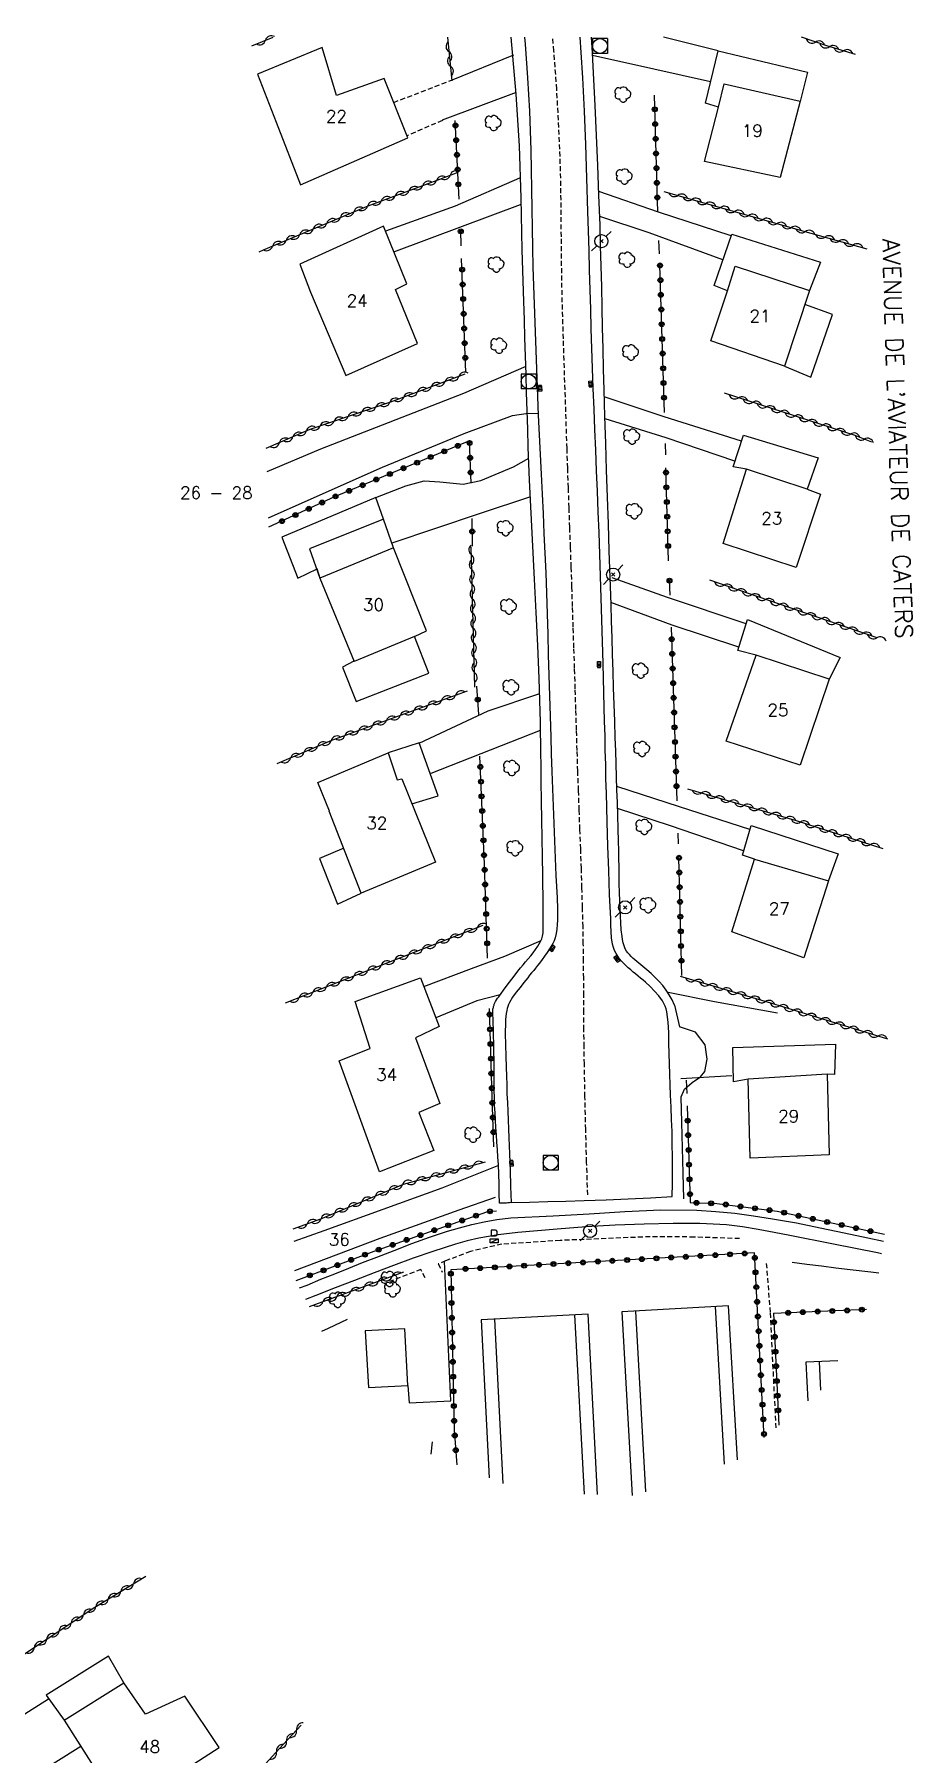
# Model space of a CAD drawing. Header units: millimetres. Extents: x 157000 to 158001, y 157000 to 158002.
# Drawn here: x 157457.6 to 157547.1, y 157825 to 158000.3 of the extents above; entities that cross this region are included whole.
import ezdxf
from ezdxf.enums import TextEntityAlignment as Align

# ---------------------------------------------------------------- set-up
doc = ezdxf.new("R2010")
doc.units = ezdxf.units.MM
doc.linetypes.add('DASHED', pattern=[0.75, 0.5, -0.25])
doc.layers.get('0').update_dxf_attribs({"linetype": 'CONTINUOUS'})
for name, color, linetype in [('W0001', 6, 'DASHED'), ('W0014', 7, 'CONTINUOUS'), ('W0017', 7, 'CONTINUOUS'), ('W0101', 7, 'CONTINUOUS'), ('W0104', 1, 'CONTINUOUS'), ('W0112', 1, 'DASHED'), ('W0211', 2, 'CONTINUOUS'), ('W0300', 7, 'CONTINUOUS'), ('W0310', 3, 'CONTINUOUS'), ('W0323', 7, 'CONTINUOUS'), ('W0333', 7, 'CONTINUOUS'), ('W0401', 7, 'CONTINUOUS'), ('W0420', 7, 'CONTINUOUS'), ('W0438', 7, 'CONTINUOUS'), ('W0473', 7, 'CONTINUOUS'), ('W0989', 7, 'CONTINUOUS'), ('W0991', 7, 'CONTINUOUS')]:
    doc.layers.add(name, color=color, linetype=linetype)
doc.styles.get("Standard").update_dxf_attribs({"font": 'romans.shx', "width": 0.85})

# ---------------------------------------------------------------- blocks, each defined once
blk = doc.blocks.new('T473')
for p, q in [((-0.166667, 0.166667), (0.166667, -0.166667)), ((-0.166667, -0.166667), (0.166667, 0.166667)), ((0.500001, 0.500001), (1.000002, 1.000002)), ((-1.000002, -1.000002), (-0.500001, -0.500001))]:
    blk.add_line(p, q)
blk.add_ellipse((0, 0), major_axis=(0.471405, 0.471405), ratio=1, start_param=5.4977871438, end_param=11.780972451)
blk = doc.blocks.new('T401')
for p, q in [((-0.3, 0.3), (0, 0.3)), ((-0.3, -0.25), (-0.3, 0.3)), ((-0.3, 0.15), (0, 0.15)), ((-0.3, 0), (0, 0)), ((0, 0.3), (0, -0.25)), ((-0.3, -0.15), (0, -0.15)), ((-0.3, -0.25), (-0.3, -0.3)), ((-0.3, -0.3), (0, -0.3)), ((0, -0.3), (0, -0.25))]:
    blk.add_line(p, q)
blk = doc.blocks.new('T300')
for p, q in [((-0.8, 0.51), (-0.86, 0.34)), ((-0.86, 0.34), (-0.86, 0.17)), ((-0.86, 0.17), (-0.74, 0.06)), ((-0.69, 0.63), (-0.8, 0.51)), ((-0.8, -0.06), (-0.74, 0.06)), ((-0.74, 0.06), (-0.69, 0.11)), ((-0.57, 0.69), (-0.69, 0.63)), ((-0.46, 0.69), (-0.57, 0.69)), ((-0.29, 0.63), (-0.46, 0.69)), ((-0.29, 0.63), (-0.17, 0.74)), ((-0.23, 0.57), (-0.29, 0.63)), ((-0.17, 0.74), (-0.06, 0.8)), ((-0.06, 0.8), (0.06, 0.8)), ((0.06, 0.8), (0.23, 0.74)), ((0.23, 0.74), (0.34, 0.63)), ((0.34, 0.63), (0.4, 0.51)), ((0.46, 0.46), (0.34, 0.46)), ((0.4, 0.51), (0.4, 0.46)), ((0.57, 0.4), (0.46, 0.46)), ((0.57, 0.4), (0.69, 0.29)), ((0.69, 0.29), (0.74, 0.17)), ((0.74, 0.06), (0.69, -0.17)), ((0.74, 0.17), (0.74, 0.06)), ((-0.8, -0.17), (-0.8, -0.06)), ((-0.8, -0.23), (-0.8, -0.17)), ((-0.74, -0.34), (-0.8, -0.23)), ((-0.69, -0.4), (-0.74, -0.34)), ((-0.51, -0.46), (-0.69, -0.4)), ((-0.4, -0.46), (-0.51, -0.46)), ((-0.4, -0.46), (-0.34, -0.46)), ((-0.34, -0.46), (-0.34, -0.4)), ((-0.34, -0.51), (-0.34, -0.46)), ((-0.29, -0.63), (-0.34, -0.51)), ((-0.17, -0.74), (-0.29, -0.63)), ((-0.06, -0.8), (-0.17, -0.74)), ((0.06, -0.8), (-0.06, -0.8)), ((0.17, -0.74), (0.06, -0.8)), ((0.23, -0.69), (0.17, -0.74)), ((0.29, -0.46), (0.23, -0.46)), ((0.29, -0.63), (0.23, -0.69)), ((0.46, -0.4), (0.29, -0.46)), ((0.34, -0.51), (0.29, -0.63)), ((0.34, -0.51), (0.34, -0.46)), ((0.57, -0.34), (0.46, -0.4)), ((0.63, -0.29), (0.57, -0.34)), ((0.69, -0.17), (0.63, -0.29))]:
    blk.add_line(p, q)
blk = doc.blocks.new('T420')
for p, q in [((0.75, 0.75), (-0.75, 0.75)), ((-0.75, 0.75), (-0.75, -0.75)), ((0.75, 0.75), (0.75, -0.75)), ((0.75, -0.75), (-0.75, -0.75))]:
    blk.add_line(p, q)
blk.add_ellipse((0, 0), major_axis=(-0.53, 0.53), ratio=1, start_param=3.926991, end_param=10.210176)
blk = doc.blocks.new('T438')
for p, q in [((-0.4, 0.2), (0.4, 0.2)), ((-0.4, -0.2), (-0.4, 0.2)), ((0.15, 1.1), (-0.3, 1.1)), ((-0.3, 1.1), (-0.3, 0.5)), ((-0.3, 0.5), (0.15, 0.5)), ((0.3, 0.65), (0.3, 0.95)), ((0.4, 0.2), (0.4, -0.2))]:
    blk.add_line(p, q)
at = {"flags": 128}
for points in [[(-0.4, -0.2), (0.4, 0.2)], [(0.4, -0.2), (-0.4, -0.2)]]:
    blk.add_lwpolyline(points, dxfattribs=at)
for centre, major_axis, start_param, end_param in [((0.15, 0.95), (0.106, -0.106), 0.785398, 2.356194), ((0.15, 0.65), (0.106, 0.106), 3.926991, 5.497787)]:
    blk.add_ellipse(centre, major_axis=major_axis, ratio=1, start_param=start_param, end_param=end_param)
blk = doc.blocks.new('t310o')
at = {"color": 0, "linetype": 'Continuous'}
for centre, start, end in [((-0.5, 0.38), 216.8699, 323.1304), ((0.5, -0.37), 36.8699, 143.1303)]:
    blk.add_arc(centre, 0.625, start, end, dxfattribs=at)
blk = doc.blocks.new('t323o')
at = {"color": 0, "linetype": 'Continuous'}
for radius in [0.25, 0.15]:
    blk.add_circle((0, 0), radius, dxfattribs=at)

msp = doc.modelspace()

# ---------------------------------------------------------------- linework, layer by layer
at = {"layer": 'W0001'}
msp.add_lwpolyline([(157513.97, 157881.97), (157513.86, 157885.3), (157513.77, 157888.64), (157513.69, 157891.98), (157513.63, 157895.32), (157513.6, 157897.06), (157513.58, 157898.81), (157513.57, 157900.56), (157513.57, 157902.31), (157513.56, 157904.06), (157513.54, 157905.81), (157513.52, 157907.56), (157513.49, 157909.3), (157513.44, 157911.29), (157513.38, 157913.27), (157513.32, 157915.25), (157513.25, 157917.24), (157513.17, 157919.22), (157513.1, 157921.2), (157513.03, 157923.19), (157512.96, 157925.17), (157512.89, 157927.27), (157512.83, 157929.36), (157512.76, 157931.46), (157512.7, 157933.56), (157512.63, 157935.65), (157512.56, 157937.75), (157512.49, 157939.85), (157512.42, 157941.95), (157512.36, 157943.96), (157512.29, 157945.98), (157512.22, 157948), (157512.14, 157950.02), (157512.07, 157952.03), (157512, 157954.05), (157511.93, 157956.07), (157511.86, 157958.08), (157511.74, 157961.8), (157511.61, 157965.53), (157511.49, 157969.25), (157511.38, 157972.97), (157511.33, 157975.2), (157511.3, 157977.43), (157511.28, 157979.66), (157511.26, 157981.88), (157511.24, 157984.11), (157511.2, 157986.34), (157511.13, 157988.57), (157511.03, 157990.8), (157510.81, 157994.7), (157510.53, 157998.6), (157510.4, 158000)], dxfattribs=at)
at = {"layer": 'W0014'}
for points in [[(157504.98, 157881.11), (157504.96, 157882.1), (157504.94, 157883.09), (157504.9, 157884.09), (157504.86, 157885.08), (157504.82, 157885.83), (157504.77, 157886.58), (157504.72, 157887.33), (157504.67, 157888.08), (157504.61, 157888.83), (157504.56, 157889.57), (157504.52, 157890.32), (157504.48, 157891.07), (157504.46, 157891.85), (157504.44, 157892.63), (157504.43, 157893.4), (157504.43, 157894.18), (157504.43, 157894.96), (157504.42, 157895.73), (157504.41, 157896.51), (157504.4, 157897.29), (157504.39, 157897.63), (157504.38, 157897.97), (157504.37, 157898.31), (157504.36, 157898.65), (157504.35, 157899), (157504.34, 157899.34), (157504.33, 157899.68), (157504.32, 157900.02), (157504.31, 157900.22), (157504.29, 157900.42), (157504.29, 157900.61), (157504.3, 157900.81), (157504.31, 157900.9), (157504.33, 157900.99), (157504.35, 157901.07), (157504.37, 157901.16), (157504.39, 157901.24), (157504.42, 157901.32), (157504.45, 157901.41), (157504.48, 157901.49), (157504.57, 157901.67), (157504.68, 157901.84), (157504.79, 157902.01), (157504.9, 157902.17), (157505.38, 157902.84), (157505.86, 157903.5), (157506.36, 157904.14), (157506.86, 157904.79), (157507.12, 157905.1), (157507.38, 157905.41), (157507.64, 157905.72), (157507.91, 157906.02), (157508.17, 157906.33), (157508.42, 157906.64), (157508.66, 157906.97), (157508.89, 157907.31), (157509.03, 157907.55), (157509.17, 157907.8), (157509.28, 157908.07), (157509.37, 157908.34), (157509.4, 157908.51), (157509.42, 157908.68), (157509.43, 157908.86), (157509.44, 157909.03), (157509.44, 157909.2), (157509.43, 157909.38), (157509.43, 157909.55), (157509.43, 157909.72), (157509.44, 157911.05), (157509.42, 157912.38), (157509.4, 157913.7), (157509.38, 157915.03), (157509.36, 157915.97), (157509.35, 157916.92), (157509.33, 157917.86), (157509.31, 157918.81), (157509.3, 157919.75), (157509.28, 157920.7), (157509.26, 157921.64), (157509.25, 157922.59), (157509.23, 157923.67), (157509.22, 157924.76), (157509.21, 157925.84), (157509.2, 157926.92), (157509.19, 157928.01), (157509.17, 157929.09), (157509.15, 157930.18), (157509.12, 157931.26), (157509.01, 157934.63), (157508.87, 157937.99), (157508.71, 157941.36), (157508.54, 157944.73), (157508.37, 157948.09), (157508.21, 157951.46), (157508.05, 157954.82), (157507.91, 157958.19), (157507.85, 157960.04), (157507.79, 157961.9), (157507.73, 157963.76), (157507.68, 157965.62), (157507.62, 157967.47), (157507.57, 157969.33), (157507.51, 157971.19), (157507.45, 157973.05), (157507.3, 157978.33), (157507.18, 157983.62), (157507, 157988.91), (157506.68, 157994.19), (157506.17, 158000)], [(157507.53, 158000), (157507.6, 157999.28), (157507.83, 157995.86), (157508.02, 157992.44), (157508.11, 157990.46), (157508.17, 157988.47), (157508.22, 157986.48), (157508.25, 157984.49), (157508.28, 157982.51), (157508.3, 157980.52), (157508.34, 157978.53), (157508.39, 157976.54), (157508.51, 157972.77), (157508.63, 157969), (157508.77, 157965.23), (157508.93, 157961.45), (157509.01, 157959.45), (157509.11, 157957.44), (157509.21, 157955.43), (157509.31, 157953.42), (157509.42, 157951.42), (157509.51, 157949.41), (157509.61, 157947.4), (157509.69, 157945.39), (157509.77, 157943.3), (157509.83, 157941.22), (157509.9, 157939.13), (157509.95, 157937.04), (157510.01, 157934.95), (157510.07, 157932.86), (157510.13, 157930.77), (157510.2, 157928.68), (157510.26, 157926.92), (157510.32, 157925.15), (157510.39, 157923.38), (157510.46, 157921.61), (157510.53, 157919.84), (157510.59, 157918.07), (157510.66, 157916.31), (157510.72, 157914.54), (157510.78, 157913.4), (157510.84, 157912.26), (157510.89, 157911.12), (157510.88, 157909.98), (157510.85, 157909.53), (157510.82, 157909.07), (157510.76, 157908.61), (157510.65, 157908.16), (157510.54, 157907.87), (157510.4, 157907.6), (157510.24, 157907.33), (157510.08, 157907.07), (157509.84, 157906.69), (157509.58, 157906.32), (157509.31, 157905.95), (157509.04, 157905.59), (157508.85, 157905.34), (157508.65, 157905.09), (157508.46, 157904.85), (157508.25, 157904.6), (157508.05, 157904.36), (157507.85, 157904.11), (157507.65, 157903.87), (157507.46, 157903.62), (157507.07, 157903.12), (157506.67, 157902.63), (157506.3, 157902.12), (157505.98, 157901.58), (157505.89, 157901.38), (157505.82, 157901.18), (157505.76, 157900.98), (157505.71, 157900.77), (157505.66, 157900.47), (157505.62, 157900.16), (157505.6, 157899.86), (157505.59, 157899.55), (157505.57, 157898.41), (157505.58, 157897.26), (157505.62, 157896.12), (157505.65, 157894.98), (157505.68, 157894.08), (157505.71, 157893.18), (157505.74, 157892.28), (157505.78, 157891.39), (157505.82, 157890.49), (157505.85, 157889.59), (157505.89, 157888.69), (157505.93, 157887.8), (157505.99, 157886.14), (157506.05, 157884.49), (157506.11, 157882.84), (157506.17, 157881.19)], [(157522.58, 157881.79), (157522.6, 157883.14), (157522.61, 157884.48), (157522.6, 157885.83), (157522.59, 157887.18), (157522.56, 157888.42), (157522.51, 157889.66), (157522.46, 157890.9), (157522.41, 157892.14), (157522.37, 157893.2), (157522.34, 157894.26), (157522.3, 157895.32), (157522.26, 157896.38), (157522.23, 157897.44), (157522.22, 157898.51), (157522.17, 157899.58), (157522.02, 157900.64), (157521.95, 157900.93), (157521.86, 157901.21), (157521.74, 157901.48), (157521.6, 157901.74), (157521.22, 157902.27), (157520.78, 157902.75), (157520.32, 157903.2), (157519.85, 157903.64), (157519.61, 157903.86), (157519.36, 157904.07), (157519.11, 157904.28), (157518.85, 157904.49), (157518.6, 157904.69), (157518.35, 157904.9), (157518.1, 157905.12), (157517.86, 157905.35), (157517.64, 157905.57), (157517.42, 157905.79), (157517.21, 157906.03), (157517.03, 157906.29), (157516.86, 157906.58), (157516.71, 157906.88), (157516.59, 157907.2), (157516.5, 157907.53), (157516.39, 157908.17), (157516.35, 157908.82), (157516.34, 157909.46), (157516.32, 157910.11), (157516.2, 157912.58), (157516.11, 157915.05), (157516.03, 157917.53), (157515.95, 157920), (157515.91, 157921.46), (157515.87, 157922.92), (157515.83, 157924.39), (157515.8, 157925.85), (157515.76, 157927.31), (157515.73, 157928.77), (157515.69, 157930.23), (157515.65, 157931.69), (157515.53, 157936.15), (157515.4, 157940.6), (157515.27, 157945.06), (157515.12, 157949.51), (157515.04, 157951.61), (157514.96, 157953.7), (157514.87, 157955.8), (157514.78, 157957.89), (157514.7, 157959.99), (157514.61, 157962.08), (157514.53, 157964.17), (157514.45, 157966.27), (157514.39, 157968.26), (157514.32, 157970.26), (157514.27, 157972.26), (157514.21, 157974.25), (157514.16, 157976.25), (157514.1, 157978.24), (157514.05, 157980.24), (157513.98, 157982.23), (157513.87, 157985.64), (157513.77, 157989.05), (157513.64, 157992.46), (157513.47, 157995.87), (157513.31, 157998.44), (157513.2, 158000)], [(157522.8, 157901.32), (157522.56, 157901.84), (157522.28, 157902.35), (157521.97, 157902.83), (157521.62, 157903.3), (157521.25, 157903.73), (157520.84, 157904.14), (157520.42, 157904.53), (157519.99, 157904.91), (157519.8, 157905.09), (157519.59, 157905.26), (157519.39, 157905.42), (157519.18, 157905.58), (157518.98, 157905.75), (157518.77, 157905.92), (157518.58, 157906.1), (157518.39, 157906.28), (157518.23, 157906.46), (157518.07, 157906.64), (157517.92, 157906.83), (157517.8, 157907.04), (157517.68, 157907.35), (157517.59, 157907.66), (157517.52, 157907.99), (157517.47, 157908.31), (157517.38, 157909), (157517.33, 157909.7), (157517.3, 157910.4), (157517.27, 157911.09), (157517.23, 157911.95), (157517.21, 157912.81), (157517.19, 157913.68), (157517.17, 157914.54), (157517.16, 157915.4), (157517.15, 157916.26), (157517.13, 157917.13), (157517.11, 157917.99), (157517.08, 157919.31), (157517.04, 157920.63), (157516.99, 157921.96), (157516.95, 157923.28), (157516.9, 157924.6), (157516.86, 157925.93), (157516.82, 157927.25), (157516.77, 157928.58), (157516.72, 157930.27), (157516.67, 157931.97), (157516.61, 157933.67), (157516.56, 157935.37), (157516.51, 157937.07), (157516.46, 157938.77), (157516.4, 157940.47), (157516.35, 157942.17), (157516.26, 157944.9), (157516.17, 157947.64), (157516.07, 157950.38), (157515.98, 157953.11), (157515.89, 157955.85), (157515.8, 157958.58), (157515.72, 157961.32), (157515.63, 157964.06), (157515.58, 157966.15), (157515.53, 157968.25), (157515.48, 157970.35), (157515.44, 157972.45), (157515.39, 157974.54), (157515.34, 157976.64), (157515.28, 157978.74), (157515.22, 157980.83), (157515.11, 157983.88), (157515, 157986.93), (157514.87, 157989.97), (157514.73, 157993.02), (157514.59, 157995.69), (157514.46, 157998.36), (157514.36, 158000)], [(157522.8, 157901.32), (157523.32, 157899.1)], [(157523.78, 157881.57), (157523.71, 157884.17), (157523.64, 157886.76), (157523.57, 157889.36), (157523.5, 157891.96), (157523.82, 157892.75), (157524.62, 157893.43), (157525.47, 157894), (157525.92, 157894.56), (157526.14, 157895.82), (157525.94, 157897.25), (157524.96, 157898.56), (157523.32, 157899.1), (157523.32, 157899.1), (157523.32, 157899.09), (157523.32, 157899.09), (157523.32, 157899.09), (157523.32, 157899.09), (157523.33, 157899.09), (157523.33, 157899.09), (157523.32, 157899.08)], [(157484.61, 157872.49), (157485.36, 157872.78), (157486.78, 157873.36), (157488.19, 157873.93), (157489.61, 157874.51), (157491.03, 157875.07), (157492.46, 157875.62), (157494.25, 157876.31), (157496.04, 157877), (157497.85, 157877.67), (157499.68, 157878.26), (157500.91, 157878.62), (157502.16, 157878.94), (157503.42, 157879.23), (157504.69, 157879.45), (157506.12, 157879.62), (157507.57, 157879.71), (157509.02, 157879.77), (157510.46, 157879.83), (157514.11, 157880.05), (157517.76, 157880.29), (157521.42, 157880.44), (157525.09, 157880.42), (157527.02, 157880.29), (157528.95, 157880.09), (157530.88, 157879.83), (157532.79, 157879.54), (157535.24, 157879.11), (157537.67, 157878.62), (157540.09, 157878.1), (157542.51, 157877.58), (157544.12, 157877.25)], [(157506.15, 157881.19), (157505.99, 157881.17), (157505.84, 157881.16), (157505.68, 157881.14), (157505.53, 157881.13), (157505.39, 157881.12), (157505.25, 157881.11), (157505.11, 157881.11), (157504.97, 157881.11)], [(157506.17, 157881.19), (157508.03, 157881.23), (157509.89, 157881.28), (157511.75, 157881.33), (157513.61, 157881.4), (157515.86, 157881.48), (157518.1, 157881.57), (157520.35, 157881.68), (157522.59, 157881.79)], [(157543.92, 157875.96), (157543.49, 157876.05), (157539.03, 157876.96), (157534.57, 157877.82), (157532.96, 157878.13), (157531.35, 157878.43), (157529.73, 157878.7), (157528.1, 157878.9), (157526.74, 157879), (157525.38, 157879.04), (157524.02, 157879.05), (157522.67, 157879.04), (157519.71, 157878.98), (157516.76, 157878.87), (157513.82, 157878.7), (157510.87, 157878.49), (157508.86, 157878.32), (157506.86, 157878.14), (157504.85, 157877.9), (157502.86, 157877.55), (157501.67, 157877.28), (157500.5, 157876.95), (157499.33, 157876.58), (157498.17, 157876.2), (157496.17, 157875.51), (157494.17, 157874.78), (157492.19, 157874.03), (157490.21, 157873.25), (157488.24, 157872.48), (157486.26, 157871.71), (157485.2, 157871.31)]]:
    msp.add_lwpolyline(points, dxfattribs=at)
at = {"layer": 'W0017'}
for points in [[(157527.26, 157998.62), (157521.69, 158000)], [(157500.08, 157995.61), (157506.45, 157998.21)], [(157526.49, 157995.45), (157520.7, 157996.73), (157514.46, 157998.12)], [(157506.67, 157994.37), (157499.15, 157991.53)], [(157507.01, 157985.64), (157500.46, 157982.76), (157493.36, 157980.23)], [(157528.58, 157979.75), (157521.17, 157982.17), (157515.1, 157984.27)], [(157494.22, 157978.1), (157501.22, 157980.74), (157507.11, 157982.93)], [(157527.74, 157977.29), (157520.22, 157980.05), (157515.19, 157981.72)], [(157507.66, 157966.42), (157501.31, 157963.66), (157486.74, 157958), (157481.25, 157955.69)], [(157529.64, 157958.82), (157521.76, 157961.29), (157515.66, 157963.32)], [(157481.42, 157950.98), (157481.8, 157951.15), (157493.05, 157956.16), (157501.38, 157959.59), (157506.31, 157961.44), (157507.91, 157961.65), (157508.92, 157961.63)], [(157528.97, 157956.76), (157521.96, 157959.15), (157515.73, 157961.1)], [(157492.36, 157953.08), (157495.42, 157954.27), (157497.29, 157954.76), (157498.91, 157954.68), (157501.29, 157954.43), (157503.06, 157954.8), (157506.41, 157956.21), (157507.95, 157957.08)], [(157508.12, 157953.13), (157502.92, 157951.41), (157494.01, 157948.42)], [(157530.11, 157940.2), (157522.1, 157942.88), (157516.47, 157944.88)], [(157529.37, 157937.8), (157522.57, 157940.05), (157516.34, 157942.38)], [(157496.8, 157928.03), (157503.82, 157931.31), (157509.08, 157933.07)], [(157498, 157924.95), (157509.15, 157929.36)], [(157530.49, 157919.23), (157523.33, 157921.53), (157516.93, 157923.62)], [(157529.86, 157917.06), (157522.39, 157919.58), (157517.01, 157921.35)], [(157497.26, 157903.21), (157502.14, 157905.04), (157505.51, 157906.32), (157509.24, 157907.89)], [(157505.05, 157902.37), (157502.68, 157901.75), (157498.5, 157900.01)], [(157533.32, 157900.5), (157526.89, 157901.64), (157522.15, 157902.59)], [(157528.64, 157894.11), (157523.46, 157893.81)], [(157504.86, 157884.95), (157499.11, 157882.67), (157487.09, 157878.32), (157484.01, 157877.22)], [(157484.11, 157874.27), (157492.81, 157877.55), (157500.87, 157880.45), (157504.57, 157881.73)], [(157495.64, 157862.55), (157495.76, 157860.78), (157500.02, 157860.96), (157499.36, 157875.18)], [(157450.17, 157825.02), (157459.02, 157830.6)], [(157462.32, 157825.73), (157454.38, 157820.76)]]:
    msp.add_lwpolyline(points, dxfattribs=at)
at = {"layer": 'W0101'}
for points in [[(157495.64, 157989.73), (157493.23, 157995.79), (157488.38, 157994.06), (157486.89, 157998.93), (157480.32, 157996.23), (157482.2, 157991.33), (157484.68, 157984.96)], [(157496.62, 157968.77), (157494.38, 157974.28), (157495.52, 157974.85), (157493.16, 157980.74), (157484.62, 157976.85), (157485.73, 157974), (157489.3, 157965.52)], [(157490.89, 157912.72), (157487.63, 157921.1), (157487.64, 157921.1), (157486.45, 157924.02), (157493.63, 157927.02), (157494.55, 157924.27), (157495.01, 157924.37), (157498.44, 157915.88)], [(157498.84, 157899.13), (157496.42, 157897.98), (157498.88, 157891.29), (157496.76, 157890.36), (157498.29, 157886.49), (157492.75, 157884.32), (157488.65, 157895.62), (157491.77, 157896.89), (157491.78, 157896.9), (157490.26, 157901.67), (157496.91, 157904.11)]]:
    msp.add_lwpolyline(points, close=True, dxfattribs=at)
for points in [[(157527.29, 157992.85), (157527.89, 157995.23), (157535.61, 157993.46)], [(157535.61, 157993.46), (157533.57, 157985.68), (157525.87, 157987.34)], [(157525.87, 157987.34), (157527.29, 157992.85), (157527.28, 157992.86)], [(157528.23, 157974.14), (157528.98, 157976.66), (157536.57, 157974.18)], [(157536.57, 157974.18), (157534.02, 157966.46), (157526.53, 157969.05)], [(157526.53, 157969.05), (157528.23, 157974.14)], [(157527.77, 157948.38), (157530.16, 157955.96)], [(157536.34, 157953.92), (157530.16, 157955.96)], [(157536.34, 157953.92), (157537.69, 157953.4), (157535.2, 157945.94), (157527.77, 157948.38)], [(157494.18, 157947.94), (157486.68, 157944.86)], [(157496.32, 157938.89), (157497.53, 157939.48), (157494.18, 157947.94)], [(157486.68, 157944.86), (157490.15, 157936.34), (157490.14, 157936.37)], [(157496.32, 157938.89), (157490.15, 157936.34)], [(157528.09, 157928.24), (157531.14, 157937.01)], [(157538.59, 157934.55), (157531.14, 157937.01)], [(157538.59, 157934.55), (157535.63, 157925.79), (157528.09, 157928.24)], [(157528.64, 157908.8), (157530.96, 157916.19), (157530.96, 157916.2)], [(157530.96, 157916.19), (157538.52, 157913.98)], [(157538.49, 157914.01), (157538.52, 157913.98), (157536.01, 157906.12), (157528.64, 157908.8)], [(157538.37, 157894.26), (157530.33, 157893.77)], [(157530.52, 157885.72), (157530.33, 157893.77)], [(157538.37, 157894.26), (157538.59, 157886.05), (157530.52, 157885.72)], [(157460.61, 157828.42), (157466.7, 157832.23)], [(157460.61, 157828.42), (157466.47, 157819.2), (157476.4, 157825.62), (157472.91, 157830.87), (157468.89, 157829.01), (157466.7, 157832.23), (157466.7, 157832.23)]]:
    msp.add_lwpolyline(points, dxfattribs=at)
at = {"layer": 'W0104'}
for points in [[(157527.28, 157992.86), (157525.97, 157993.28), (157527.26, 157998.62), (157536.35, 157996.43), (157535.62, 157993.45), (157535.61, 157993.46)], [(157528.23, 157974.14), (157526.84, 157974.67), (157528.64, 157979.92), (157537.68, 157977.07), (157536.57, 157974.18)], [(157534.02, 157966.46), (157536.7, 157965.34), (157538.91, 157971.73), (157536.09, 157972.74)], [(157530.16, 157955.96), (157528.79, 157956.18), (157529.84, 157959.43), (157537.46, 157957.12), (157536.34, 157953.92)], [(157494.18, 157947.94), (157493.17, 157950.85), (157492.36, 157953.08), (157482.8, 157949.04), (157484.42, 157944.83), (157486.38, 157945.81), (157486.37, 157945.82), (157486.67, 157944.86), (157486.68, 157944.86)], [(157493.17, 157950.85), (157485.62, 157947.83), (157486.67, 157944.86)], [(157531.14, 157937.01), (157529.27, 157937.47), (157530.25, 157940.63), (157539.69, 157936.76), (157538.59, 157934.55)], [(157497.79, 157935.17), (157496.32, 157938.89)], [(157490.14, 157936.37), (157488.97, 157935.77), (157490.38, 157932.26), (157497.79, 157935.17)], [(157496.03, 157921.85), (157498.72, 157922.64), (157496.8, 157928.04), (157493.63, 157927.02)], [(157530.96, 157916.2), (157529.73, 157916.61), (157530.61, 157919.62), (157539.5, 157916.75), (157538.49, 157914.01)], [(157489.11, 157917.3), (157486.65, 157916.26), (157488.48, 157911.61), (157490.88, 157912.74)], [(157530.33, 157893.77), (157528.82, 157893.51), (157528.77, 157896.98), (157539.22, 157897.34), (157539.12, 157894.25), (157538.37, 157894.26)], [(157466.7, 157832.23), (157465.12, 157834.94), (157458.76, 157830.96)], [(157458.76, 157830.96), (157460.61, 157828.42)]]:
    msp.add_lwpolyline(points, dxfattribs=at)
msp.add_lwpolyline([(157491.3, 157868.1), (157491.62, 157862.32), (157495.65, 157862.55), (157495.33, 157868.32)], close=True, dxfattribs=at)
at = {"layer": 'W0112'}
for points in [[(157494.2, 157993.35), (157500.08, 157995.61)], [(157499.16, 157991.51), (157495.55, 157989.95)], [(157529.45, 157877.51), (157524.83, 157877.67), (157520.34, 157877.7), (157511.16, 157877.32), (157505.22, 157876.94), (157502.01, 157876.2), (157499.48, 157875.24), (157498.74, 157874.93), (157499.15, 157874.1)], [(157497.39, 157873.5), (157496.97, 157874.36), (157493.78, 157873.13)], [(157532.17, 157874.98), (157532.56, 157869.94), (157533.13, 157858.22)]]:
    msp.add_lwpolyline(points, dxfattribs=at)
at = {"layer": 'W0211'}
msp.add_lwpolyline([(157498.13, 157856.78), (157497.97, 157855.53)], dxfattribs=at)
at = {"layer": 'W0300'}
for points in [[(157534.82, 157875.11), (157536.3, 157874.92), (157537.78, 157874.73), (157539.26, 157874.54), (157540.73, 157874.36), (157542.83, 157874.11), (157543.63, 157874.01)], [(157489.45, 157869.27), (157487.51, 157868.35), (157486.82, 157868.05)]]:
    msp.add_lwpolyline(points, dxfattribs=at)
at = {"layer": 'W0310'}
for points in [[(157479.73, 157999.12), (157481.92, 158000)], [(157499.67, 158000), (157500.12, 157995.54)], [(157541.26, 157998.24), (157538.35, 157999.11), (157535.75, 158000)], [(157480.47, 157978.12), (157480.94, 157978.31), (157491.58, 157982.8), (157498.91, 157985.52), (157500.77, 157986.25)], [(157521.73, 157984.28), (157536.7, 157980.02)], [(157536.7, 157980.02), (157542.41, 157978.43)], [(157501.44, 157965.63), (157493.86, 157962.8), (157485.64, 157960.01), (157481.17, 157958.05)], [(157542.94, 157958.71), (157541.23, 157959.39), (157527.9, 157963.69)], [(157502.48, 157933.73), (157502.1, 157948.03)], [(157543.47, 157938.75), (157526.42, 157944.63)], [(157501.68, 157933.34), (157487.86, 157928.3), (157482.3, 157925.91)], [(157524.14, 157923.37), (157535.2, 157920.13), (157544.04, 157917.27)], [(157503.28, 157909.42), (157493.48, 157905.6), (157483.15, 157901.53)], [(157544.56, 157897.84), (157532.63, 157901.52), (157523.44, 157904.25)], [(157483.96, 157878.52), (157486.77, 157879.52), (157495.21, 157883.05), (157503.55, 157885.33)], [(157495.21, 157874.08), (157485.57, 157870.56)], [(157448.83, 157830.03), (157463.73, 157839.92), (157468.95, 157843.08)], [(157484.75, 157827.89), (157482.93, 157825.93), (157469.1, 157810.8)]]:
    msp.add_lwpolyline(points, dxfattribs=at)
at = {"layer": 'W0323'}
for points in [[(157521.11, 157982.15), (157520.76, 157994.08)], [(157500.86, 157983.5), (157500.46, 157991.52)], [(157501.08, 157978.71), (157501.02, 157980.34)], [(157521.27, 157977.91), (157521.23, 157979.26)], [(157501.54, 157965.8), (157501.12, 157977.44)], [(157521.78, 157961.74), (157521.33, 157976.76)], [(157502.08, 157954.54), (157501.92, 157958.83), (157488.17, 157953.14), (157481.45, 157950.04)], [(157521.92, 157957.41), (157521.88, 157958.59)], [(157522.21, 157946.62), (157521.92, 157956.09)], [(157502.23, 157948.1), (157502.18, 157950.94)], [(157522.38, 157943.1), (157522.3, 157944.67)], [(157523.07, 157922.14), (157522.49, 157939.86)], [(157502.86, 157930.95), (157502.67, 157933.82)], [(157503.77, 157906.11), (157503.44, 157915.69), (157502.98, 157926.7)], [(157523.23, 157917.77), (157523.18, 157918.83)], [(157523.55, 157904.34), (157523.27, 157916.38)], [(157504.41, 157886.86), (157504.23, 157891.94), (157503.95, 157900.97)], [(157524.09, 157892.31), (157524.05, 157893.65)], [(157524.11, 157891.04), (157524.41, 157881.18), (157527.14, 157881.1), (157533.29, 157880.3), (157544.22, 157877.96)], [(157484.25, 157873.23), (157492.22, 157876.23), (157503.8, 157880.28), (157504.68, 157880.33)], [(157531.95, 157857.24), (157530.97, 157876.05), (157500.01, 157874.33)], [(157500.01, 157874.33), (157500.37, 157858.03), (157500.63, 157854.45)], [(157542.39, 157870.28), (157532.91, 157869.89)], [(157532.91, 157869.9), (157533.46, 157858.5)]]:
    msp.add_lwpolyline(points, dxfattribs=at)
at = {"layer": 'W0333'}
for points in [[(157529.22, 157854.97), (157528.33, 157870.65), (157517.43, 157870.04)], [(157517.43, 157870.04), (157518.49, 157851.33)], [(157518.83, 157870.11), (157519.87, 157851.71)], [(157527.91, 157854.51), (157527, 157870.58)], [(157514.96, 157851.42), (157514.01, 157869.8), (157503.11, 157869.24)], [(157503.11, 157869.24), (157503.94, 157853.11)], [(157505.36, 157852.53), (157504.5, 157869.31)], [(157512.63, 157869.73), (157513.59, 157851.45)], [(157539.47, 157865.05), (157536.2, 157864.9)], [(157536.2, 157864.9), (157536.39, 157860.96)], [(157537.56, 157864.96), (157537.69, 157862.06)]]:
    msp.add_lwpolyline(points, dxfattribs=at)

# ---------------------------------------------------------------- block references
at = {"layer": 'W0300'}
for p in [(157517.59, 157994.15), (157504.39, 157991.24), (157517.73, 157985.79), (157504.67, 157976.82), (157518.01, 157977.3), (157504.94, 157968.54), (157518.38, 157967.85), (157518.49, 157959.27), (157518.73, 157951.67), (157505.61, 157949.94), (157505.95, 157941.94), (157519.37, 157935.41), (157506.18, 157933.71), (157519.51, 157927.43), (157506.25, 157925.48), (157519.74, 157919.49), (157506.59, 157917.31), (157520.14, 157911.5), (157502.29, 157888.1), (157493.77, 157873.39), (157488.5, 157871.27), (157494.11, 157872.33)]:
    msp.add_blockref('T300', p, dxfattribs=at)
at = {"layer": 'W0310'}
for p, rotation in [((157481.12, 157999.68), 21.77083804399988), ((157537.17, 157999.51), 161.0066731441689), ((157499.82, 157998.53), 275.6868152138939), ((157499.97, 157997.03), 275.6868152138939), ((157538.59, 157999.03), 163.4815795390257), ((157540.03, 157998.61), 163.4815795390257), ((157498.56, 157985.38), 20.28853424583955), ((157499.96, 157985.93), 21.49254035134216), ((157492.93, 157983.3), 20.28853424583955), ((157494.34, 157983.82), 20.28853424583955), ((157495.75, 157984.34), 20.28853424583955), ((157497.15, 157984.86), 20.28853424583955), ((157523.17, 157983.87), 344.114247166344), ((157524.61, 157983.46), 344.114247166344), ((157488.76, 157981.62), 22.8904500866138), ((157490.14, 157982.2), 22.8904500866138), ((157491.53, 157982.78), 22.8904500866138), ((157526.05, 157983.05), 344.114247166344), ((157527.5, 157982.64), 344.114247166344), ((157528.94, 157982.23), 344.114247166344), ((157530.38, 157981.82), 344.114247166344), ((157484.62, 157979.86), 22.8904500866138), ((157486, 157980.45), 22.8904500866138), ((157487.38, 157981.03), 22.8904500866138), ((157531.82, 157981.41), 344.114247166344), ((157533.27, 157981), 344.114247166344), ((157534.71, 157980.59), 344.114247166344), ((157536.15, 157980.18), 344.114247166344), ((157481.85, 157978.7), 22.8904500866138), ((157483.23, 157979.28), 22.8904500866138), ((157538.15, 157979.62), 344.4436333181231), ((157539.59, 157979.22), 344.4436333181231), ((157541.04, 157978.81), 344.4436333181231), ((157498.02, 157964.35), 200.4524707903002), ((157499.42, 157964.88), 200.4524707903002), ((157500.83, 157965.4), 200.4524707903002), ((157492.38, 157962.3), 198.7544037782925), ((157493.8, 157962.78), 198.7544037782925), ((157495.21, 157963.31), 200.4524707903002), ((157496.61, 157963.83), 200.4524707903002), ((157529.33, 157963.23), 162.1072336879128), ((157530.76, 157962.77), 162.1072336879128), ((157532.19, 157962.31), 162.1072336879128), ((157488.12, 157960.85), 198.7544037782925), ((157489.54, 157961.34), 198.7544037782925), ((157490.96, 157961.82), 198.7544037782925), ((157533.61, 157961.85), 162.1072336879128), ((157535.04, 157961.38), 162.1072336879128), ((157536.47, 157960.92), 162.1072336879128), ((157482.54, 157958.65), 203.7325217018622), ((157483.92, 157959.25), 203.7325217018622), ((157485.29, 157959.86), 203.7325217018622), ((157486.7, 157960.37), 198.7544037782925), ((157537.9, 157960.46), 162.1072336879128), ((157539.32, 157960), 162.1072336879128), ((157540.75, 157959.54), 162.1072336879128), ((157542.16, 157959.02), 158.3892938305424), ((157502.12, 157947.22), 91.50975316999053), ((157502.16, 157945.72), 91.50975316999053), ((157502.2, 157944.22), 91.50975316999053), ((157502.24, 157942.72), 91.50975316999053), ((157527.84, 157944.14), 160.9779764760048), ((157529.25, 157943.65), 160.9779764760048), ((157530.67, 157943.16), 160.9779764760048), ((157502.28, 157941.23), 91.50975316999053), ((157532.09, 157942.67), 160.9779764760048), ((157533.51, 157942.18), 160.9779764760048), ((157534.93, 157941.69), 160.9779764760048), ((157536.34, 157941.2), 160.9779764760048), ((157502.32, 157939.73), 91.50975316999053), ((157537.76, 157940.72), 160.9779764760048), ((157539.18, 157940.23), 160.9779764760048), ((157540.6, 157939.74), 160.9779764760048), ((157502.36, 157938.23), 91.50975316999053), ((157542.02, 157939.25), 160.9779764760048), ((157543.44, 157938.76), 160.9779764760048), ((157502.4, 157936.73), 91.50975316999053), ((157502.44, 157935.23), 91.50975316999053), ((157500.49, 157932.91), 200.0356610670232), ((157494.86, 157930.85), 200.0356610670232), ((157496.26, 157931.37), 200.0356610670232), ((157497.67, 157931.88), 200.0356610670232), ((157499.08, 157932.4), 200.0356610670232), ((157490.63, 157929.31), 200.0356610670232), ((157492.04, 157929.83), 200.0356610670232), ((157493.45, 157930.34), 200.0356610670232), ((157486.43, 157927.69), 203.3001436346673), ((157487.81, 157928.28), 203.3001436346673), ((157489.22, 157928.8), 200.0356610670232), ((157483.68, 157926.5), 203.3001436346673), ((157485.05, 157927.09), 203.3001436346673), ((157525.57, 157922.95), 343.6845185237479), ((157527.01, 157922.52), 343.6845185237479), ((157528.45, 157922.1), 343.6845185237479), ((157529.89, 157921.68), 343.6845185237479), ((157531.33, 157921.26), 343.6845185237479), ((157532.77, 157920.84), 343.6845185237479), ((157534.21, 157920.42), 343.6845185237479), ((157535.65, 157919.98), 342.0846419408565), ((157537.08, 157919.52), 342.0846419408565), ((157538.5, 157919.06), 342.0846419408565), ((157539.93, 157918.6), 342.0846419408565), ((157541.36, 157918.14), 342.0846419408565), ((157542.78, 157917.68), 342.0846419408565), ((157499.91, 157908.11), 201.3340047869795), ((157501.31, 157908.66), 201.3340047869795), ((157502.71, 157909.2), 201.3340047869795), ((157495.72, 157906.47), 201.3340047869795), ((157497.12, 157907.02), 201.3340047869795), ((157498.51, 157907.56), 201.3340047869795), ((157491.53, 157904.83), 201.4826485100968), ((157492.93, 157905.38), 201.4826485100968), ((157494.32, 157905.93), 201.3340047869795), ((157485.95, 157902.63), 201.4826485100968), ((157487.34, 157903.18), 201.4826485100968), ((157488.74, 157903.73), 201.4826485100968), ((157490.13, 157904.28), 201.4826485100968), ((157524.88, 157903.82), 163.4330175211124), ((157526.32, 157903.39), 163.4330175211124), ((157527.76, 157902.96), 163.4330175211124), ((157484.55, 157902.08), 201.4826485100968), ((157529.19, 157902.54), 163.4330175211124), ((157530.63, 157902.11), 163.4330175211124), ((157532.07, 157901.68), 163.4330175211124), ((157533.51, 157901.25), 162.893268940045), ((157534.94, 157900.8), 162.893268940045), ((157536.37, 157900.36), 162.893268940045), ((157537.81, 157899.92), 162.893268940045), ((157539.24, 157899.48), 162.893268940045), ((157540.67, 157899.04), 162.893268940045), ((157542.11, 157898.6), 162.893268940045), ((157543.54, 157898.16), 162.893268940045), ((157496.53, 157883.41), 15.28824402960975), ((157497.98, 157883.81), 15.28824402960975), ((157499.43, 157884.2), 15.28824402960975), ((157500.87, 157884.6), 15.28824402960975), ((157502.32, 157885), 15.28824402960975), ((157492.32, 157881.84), 22.71280088788223), ((157493.71, 157882.42), 22.71280088788223), ((157495.09, 157883), 22.71280088788223), ((157488.17, 157880.11), 22.71280088788223), ((157489.56, 157880.69), 22.71280088788223), ((157490.94, 157881.27), 22.71280088788223), ((157485.38, 157879.02), 19.60844127173188), ((157486.79, 157879.53), 22.71280088788223), ((157492.62, 157873.13), 200.080045496897), ((157494.03, 157873.65), 200.080045496897), ((157486.98, 157871.07), 200.080045496897), ((157488.39, 157871.59), 200.080045496897), ((157489.8, 157872.1), 200.080045496897), ((157491.21, 157872.62), 200.080045496897), ((157466.39, 157841.54), 31.23986427384335), ((157467.68, 157842.31), 31.23986427384335), ((157463.83, 157839.98), 31.23986427384335), ((157465.11, 157840.76), 31.23986427384335), ((157461.33, 157838.32), 33.58258087979607), ((157462.58, 157839.15), 33.58258087979607), ((157457.58, 157835.83), 33.58258087979607), ((157458.83, 157836.66), 33.58258087979607), ((157460.08, 157837.49), 33.58258087979607), ((157484.29, 157827.4), 227.2114132745479), ((157482.25, 157825.19), 227.5568730147864), ((157483.27, 157826.3), 227.2114132745479)]:
    msp.add_blockref('t310o', p, dxfattribs=dict(at, rotation=rotation))
at = {"layer": 'W0323'}
for p, rotation in [((157520.8, 157992.64), 91.68468431787161), ((157500.49, 157990.99), 92.84031879026219), ((157520.84, 157991.14), 91.68468431787161), ((157500.56, 157989.5), 92.84031879026219), ((157520.89, 157989.64), 91.68468431787161), ((157500.64, 157988), 92.84031879026219), ((157520.93, 157988.14), 91.68468431787161), ((157500.71, 157986.5), 92.84031879026219), ((157520.98, 157986.65), 91.68468431787161), ((157500.78, 157985), 92.84031879026219), ((157521.02, 157985.15), 91.68468431787161), ((157521.06, 157983.65), 91.68468431787161), ((157501.03, 157980.21), 92.17963446432117), ((157521.33, 157976.73), 91.72022586207132), ((157501.17, 157976.29), 92.04646174592685), ((157501.22, 157974.79), 92.04646174592685), ((157521.38, 157975.23), 91.72022586207132), ((157501.27, 157973.3), 92.04646174592685), ((157521.42, 157973.73), 91.72022586207132), ((157501.33, 157971.8), 92.04646174592685), ((157521.47, 157972.23), 91.72022586207132), ((157501.38, 157970.3), 92.04646174592685), ((157521.51, 157970.73), 91.72022586207132), ((157501.43, 157968.8), 92.04646174592685), ((157521.56, 157969.23), 91.72022586207132), ((157501.49, 157967.3), 92.04646174592685), ((157521.6, 157967.74), 91.72022586207132), ((157521.65, 157966.24), 91.72022586207132), ((157521.69, 157964.74), 91.72022586207132), ((157521.74, 157963.24), 91.72022586207132), ((157499.35, 157957.77), 202.5020042488249), ((157500.74, 157958.34), 202.5020042488249), ((157501.93, 157958.62), 92.0673012657467), ((157493.81, 157955.47), 202.5020042488249), ((157495.19, 157956.05), 202.5020042488249), ((157496.58, 157956.62), 202.5020042488249), ((157497.96, 157957.2), 202.5020042488249), ((157501.98, 157957.12), 92.0673012657467), ((157502.04, 157955.62), 92.0673012657467), ((157521.94, 157955.61), 91.71098643056267), ((157489.65, 157953.75), 202.5020042488249), ((157491.03, 157954.32), 202.5020042488249), ((157492.42, 157954.9), 202.5020042488249), ((157521.98, 157954.11), 91.71098643056267), ((157486.9, 157952.55), 204.792800084029), ((157488.26, 157953.18), 202.5020042488249), ((157522.03, 157952.61), 91.71098643056267), ((157482.81, 157950.66), 204.792800084029), ((157484.18, 157951.29), 204.792800084029), ((157485.54, 157951.92), 204.792800084029), ((157522.07, 157951.11), 91.71098643056267), ((157502.2, 157949.6), 91.04859130199429), ((157522.12, 157949.62), 91.71098643056267), ((157522.16, 157948.12), 91.71098643056267), ((157522.3, 157944.59), 93.04708950351788), ((157522.53, 157938.63), 91.87157606963606), ((157522.58, 157937.13), 91.87157606963606), ((157522.63, 157935.64), 91.87157606963606), ((157522.68, 157934.14), 91.87157606963606), ((157502.76, 157932.45), 93.78888987792295), ((157522.72, 157932.64), 91.87157606963606), ((157522.77, 157931.14), 91.87157606963606), ((157522.82, 157929.64), 91.87157606963606), ((157522.87, 157928.14), 91.87157606963606), ((157522.92, 157926.64), 91.87157606963606), ((157503.03, 157925.6), 92.40326348227953), ((157503.09, 157924.1), 92.40326348227953), ((157522.97, 157925.14), 91.87157606963606), ((157503.15, 157922.6), 92.40326348227953), ((157523.02, 157923.64), 91.87157606963606), ((157503.22, 157921.1), 92.40326348227953), ((157503.28, 157919.6), 92.40326348227953), ((157503.34, 157918.11), 92.40326348227953), ((157503.4, 157916.61), 92.40326348227953), ((157523.27, 157916.34), 91.32303693370774), ((157503.46, 157915.11), 91.97266837043375), ((157503.51, 157913.61), 91.97266837043375), ((157523.31, 157914.84), 91.32303693370774), ((157503.57, 157912.11), 91.97266837043375), ((157523.34, 157913.34), 91.32303693370774), ((157523.38, 157911.84), 91.32303693370774), ((157503.62, 157910.61), 91.97266837043375), ((157523.41, 157910.34), 91.32303693370774), ((157503.67, 157909.11), 91.97266837043375), ((157523.45, 157908.84), 91.32303693370774), ((157503.72, 157907.61), 91.97266837043375), ((157523.48, 157907.34), 91.32303693370774), ((157523.52, 157905.84), 91.32303693370774), ((157503.97, 157900.35), 91.7823831844807), ((157504.01, 157898.85), 91.7823831844807), ((157504.06, 157897.35), 91.7823831844807), ((157504.11, 157895.85), 91.7823831844807), ((157504.15, 157894.35), 91.7823831844807), ((157504.2, 157892.85), 91.7823831844807), ((157504.25, 157891.35), 92.05986829528528), ((157504.3, 157889.85), 92.05986829528528), ((157524.15, 157889.54), 271.7773941967483), ((157504.36, 157888.36), 92.05986829528528), ((157524.2, 157888.05), 271.7773941967483), ((157524.25, 157886.55), 271.7773941967483), ((157524.29, 157885.05), 271.7773941967483), ((157524.34, 157883.55), 271.7773941967483), ((157524.39, 157882.05), 271.7773941967483), ((157504.01, 157880.29), 3.483831091287638), ((157525.05, 157881.16), 358.1706905466582), ((157526.55, 157881.11), 358.1706905466582), ((157528.04, 157880.98), 352.6606298423758), ((157529.53, 157880.79), 352.6606298423758), ((157531.01, 157880.6), 352.6606298423758), ((157532.5, 157880.41), 352.6606298423758), ((157533.98, 157880.16), 347.9084607926856), ((157498.34, 157878.37), 19.27241288332691), ((157499.75, 157878.86), 19.27241288332691), ((157501.17, 157879.36), 19.27241288332691), ((157502.59, 157879.85), 19.27241288332691), ((157535.45, 157879.84), 347.9084607926856), ((157536.91, 157879.53), 347.9084607926856), ((157538.38, 157879.21), 347.9084607926856), ((157539.85, 157878.9), 347.9084607926856), ((157541.31, 157878.58), 347.9084607926856), ((157494.09, 157876.88), 19.27241288332691), ((157495.51, 157877.38), 19.27241288332691), ((157496.92, 157877.87), 19.27241288332691), ((157542.78, 157878.27), 347.9084607926856), ((157489.86, 157875.34), 20.6363556309667), ((157491.27, 157875.87), 20.6363556309667), ((157492.67, 157876.39), 19.27241288332691), ((157510.49, 157874.92), 183.1759354737518), ((157511.99, 157875), 183.1759354737518), ((157513.49, 157875.08), 183.1759354737518), ((157514.99, 157875.17), 183.1759354737518), ((157516.48, 157875.25), 183.1759354737518), ((157517.98, 157875.33), 183.1759354737518), ((157519.48, 157875.42), 183.1759354737518), ((157520.98, 157875.5), 183.1759354737518), ((157522.47, 157875.58), 183.1759354737518), ((157523.97, 157875.66), 183.1759354737518), ((157525.47, 157875.75), 183.1759354737518), ((157526.97, 157875.83), 183.1759354737518), ((157528.47, 157875.91), 183.1759354737518), ((157529.96, 157876), 183.1759354737518), ((157531, 157875.56), 92.99285945426615), ((157485.65, 157873.76), 20.6363556309667), ((157487.05, 157874.28), 20.6363556309667), ((157488.46, 157874.81), 20.6363556309667), ((157500.02, 157873.94), 271.2821601997671), ((157501.51, 157874.42), 183.1759354737518), ((157503, 157874.5), 183.1759354737518), ((157504.5, 157874.58), 183.1759354737518), ((157506, 157874.67), 183.1759354737518), ((157507.5, 157874.75), 183.1759354737518), ((157509, 157874.83), 183.1759354737518), ((157531.07, 157874.07), 92.99285945426615), ((157500.05, 157872.44), 271.2821601997671), ((157531.15, 157872.57), 92.99285945426615), ((157500.08, 157870.94), 271.2821601997671), ((157531.23, 157871.07), 92.99285945426615), ((157534.4, 157869.95), 182.3519775186115), ((157535.9, 157870.01), 182.3519775186115), ((157537.4, 157870.07), 182.3519775186115), ((157538.9, 157870.13), 182.3519775186115), ((157540.4, 157870.19), 182.3519775186115), ((157541.9, 157870.26), 182.3519775186115), ((157500.12, 157869.44), 271.2821601997671), ((157500.15, 157867.94), 271.2821601997671), ((157531.31, 157869.57), 92.99285945426615), ((157531.39, 157868.07), 92.99285945426615), ((157532.95, 157868.99), 272.7635442733687), ((157500.19, 157866.44), 271.2821601997671), ((157531.47, 157866.58), 92.99285945426615), ((157533.03, 157867.49), 272.7635442733687), ((157500.22, 157864.94), 271.2821601997671), ((157531.54, 157865.08), 92.99285945426615), ((157533.1, 157865.99), 272.7635442733687), ((157533.17, 157864.5), 272.7635442733687), ((157500.25, 157863.44), 271.2821601997671), ((157531.62, 157863.58), 92.99285945426615), ((157533.24, 157863), 272.7635442733687), ((157500.29, 157861.94), 271.2821601997671), ((157531.7, 157862.08), 92.99285945426615), ((157533.32, 157861.5), 272.7635442733687), ((157500.32, 157860.44), 271.2821601997671), ((157531.78, 157860.58), 92.99285945426615), ((157533.39, 157860), 272.7635442733687), ((157500.35, 157858.94), 271.2821601997671), ((157500.42, 157857.44), 274.0620347849625), ((157531.86, 157859.09), 92.99285945426615), ((157531.94, 157857.59), 92.99285945426615), ((157500.52, 157855.95), 274.0620347849625)]:
    msp.add_blockref('t323o', p, dxfattribs=dict(at, rotation=rotation))
at = {"layer": 'W0401'}
for p, rotation in [((157514.39, 157964.65), 2.117621832358084), ((157508.97, 157964.19), 182.2582331155683), ((157515.27, 157936.05), 1.608144361788493), ((157510.23, 157907.17), 148.4510370260529), ((157517.06, 157906.12), 35.49864143842132), ((157506.05, 157885.17), 182.0918497073868)]:
    msp.add_blockref('T401', p, dxfattribs=dict(at, rotation=rotation))
at = {"layer": 'W0420'}
for p in [(157515.22, 157999.1), (157507.95, 157964.89), (157510.19, 157885.25)]:
    msp.add_blockref('T420', p, dxfattribs=at)
at = {"layer": 'W0438'}
msp.add_blockref('T438', (157504.43, 157877.28), dxfattribs=at)
at = {"layer": 'W0473'}
for p in [(157515.36, 157979.2), (157516.56, 157945.21), (157517.78, 157911.28), (157514.21, 157878.29)]:
    msp.add_blockref('T473', p, dxfattribs=at)

# ---------------------------------------------------------------- texts
at = {"layer": 'W0989'}
msp.add_text("AVENUE DE L'AVIATEUR DE CATERS", height=1.75, rotation=271.89, dxfattribs=at).set_placement((157545.55, 157959.07), align=Align.MIDDLE)
at = {"layer": 'W0991'}
for s, p in [('22', (157488.36, 157991.94)), ('19', (157530.75, 157990.46)), ('24', (157490.47, 157973.13)), ('21', (157531.53, 157971.56)), ('26 - 28', (157476.12, 157953.55)), ('23', (157532.73, 157950.95)), ('30', (157492.14, 157942.14)), ('25', (157533.36, 157931.4)), ('32', (157492.47, 157919.87)), ('27', (157533.5, 157911.16)), ('34', (157493.48, 157894.22)), ('29', (157534.45, 157889.99)), ('36', (157488.65, 157877.42)), ('48', (157469.33, 157825.71))]:
    msp.add_text(s, height=1.25, dxfattribs=at).set_placement(p, align=Align.MIDDLE_CENTER)

doc.saveas('drawing.dxf')
